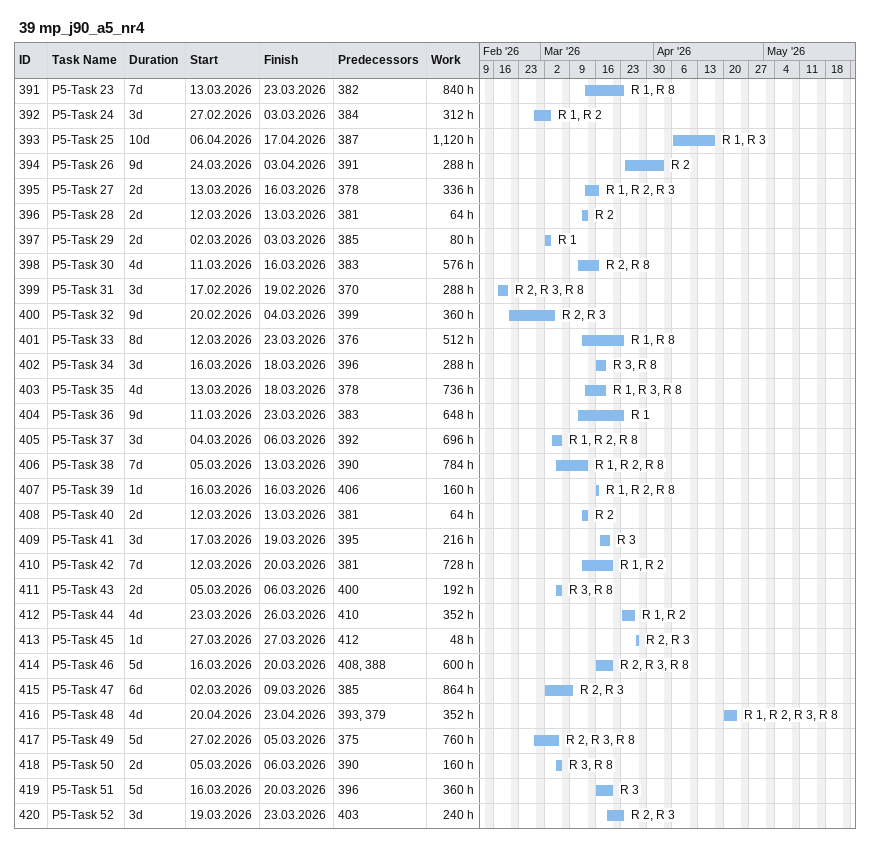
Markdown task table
39 mp_j90_a5_nr4

| ID | Task | Duration | Start | Finish | Predecessors | Resources | Work (h) |
|---|---|---|---|---|---|---|---|
| 391 | P5-Task 23 | 7d | 2026-03-13 | 2026-03-23 | 382 | R 1, R 8 | 840 |
| 392 | P5-Task 24 | 3d | 2026-02-27 | 2026-03-03 | 384 | R 1, R 2 | 312 |
| 393 | P5-Task 25 | 10d | 2026-04-06 | 2026-04-17 | 387 | R 1, R 3 | 1120 |
| 394 | P5-Task 26 | 9d | 2026-03-24 | 2026-04-03 | 391 | R 2 | 288 |
| 395 | P5-Task 27 | 2d | 2026-03-13 | 2026-03-16 | 378 | R 1, R 2, R 3 | 336 |
| 396 | P5-Task 28 | 2d | 2026-03-12 | 2026-03-13 | 381 | R 2 | 64 |
| 397 | P5-Task 29 | 2d | 2026-03-02 | 2026-03-03 | 385 | R 1 | 80 |
| 398 | P5-Task 30 | 4d | 2026-03-11 | 2026-03-16 | 383 | R 2, R 8 | 576 |
| 399 | P5-Task 31 | 3d | 2026-02-17 | 2026-02-19 | 370 | R 2, R 3, R 8 | 288 |
| 400 | P5-Task 32 | 9d | 2026-02-20 | 2026-03-04 | 399 | R 2, R 3 | 360 |
| 401 | P5-Task 33 | 8d | 2026-03-12 | 2026-03-23 | 376 | R 1, R 8 | 512 |
| 402 | P5-Task 34 | 3d | 2026-03-16 | 2026-03-18 | 396 | R 3, R 8 | 288 |
| 403 | P5-Task 35 | 4d | 2026-03-13 | 2026-03-18 | 378 | R 1, R 3, R 8 | 736 |
| 404 | P5-Task 36 | 9d | 2026-03-11 | 2026-03-23 | 383 | R 1 | 648 |
| 405 | P5-Task 37 | 3d | 2026-03-04 | 2026-03-06 | 392 | R 1, R 2, R 8 | 696 |
| 406 | P5-Task 38 | 7d | 2026-03-05 | 2026-03-13 | 390 | R 1, R 2, R 8 | 784 |
| 407 | P5-Task 39 | 1d | 2026-03-16 | 2026-03-16 | 406 | R 1, R 2, R 8 | 160 |
| 408 | P5-Task 40 | 2d | 2026-03-12 | 2026-03-13 | 381 | R 2 | 64 |
| 409 | P5-Task 41 | 3d | 2026-03-17 | 2026-03-19 | 395 | R 3 | 216 |
| 410 | P5-Task 42 | 7d | 2026-03-12 | 2026-03-20 | 381 | R 1, R 2 | 728 |
| 411 | P5-Task 43 | 2d | 2026-03-05 | 2026-03-06 | 400 | R 3, R 8 | 192 |
| 412 | P5-Task 44 | 4d | 2026-03-23 | 2026-03-26 | 410 | R 1, R 2 | 352 |
| 413 | P5-Task 45 | 1d | 2026-03-27 | 2026-03-27 | 412 | R 2, R 3 | 48 |
| 414 | P5-Task 46 | 5d | 2026-03-16 | 2026-03-20 | 408, 388 | R 2, R 3, R 8 | 600 |
| 415 | P5-Task 47 | 6d | 2026-03-02 | 2026-03-09 | 385 | R 2, R 3 | 864 |
| 416 | P5-Task 48 | 4d | 2026-04-20 | 2026-04-23 | 393, 379 | R 1, R 2, R 3, R 8 | 352 |
| 417 | P5-Task 49 | 5d | 2026-02-27 | 2026-03-05 | 375 | R 2, R 3, R 8 | 760 |
| 418 | P5-Task 50 | 2d | 2026-03-05 | 2026-03-06 | 390 | R 3, R 8 | 160 |
| 419 | P5-Task 51 | 5d | 2026-03-16 | 2026-03-20 | 396 | R 3 | 360 |
| 420 | P5-Task 52 | 3d | 2026-03-19 | 2026-03-23 | 403 | R 2, R 3 | 240 |
